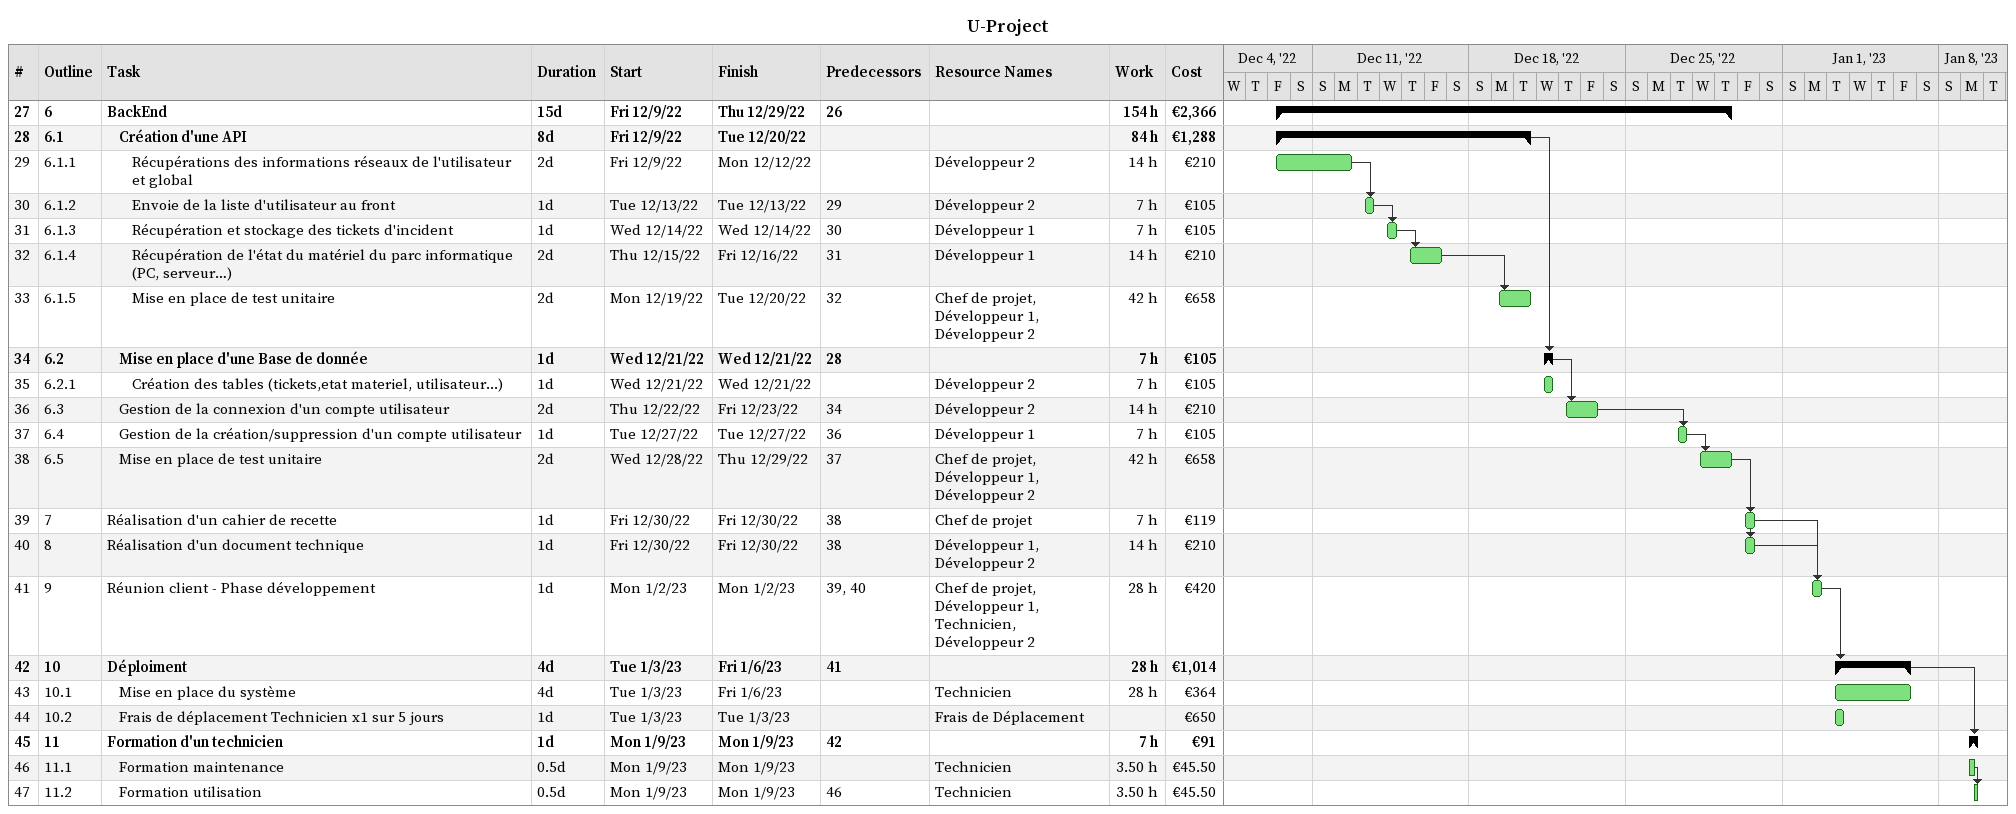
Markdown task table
U-Project

| ID | WBS | Task | Duration | Start | Finish | Predecessors | Resources | Work (h) | Cost (€) |
|---|---|---|---|---|---|---|---|---|---|
| 27 | 6 | **BackEnd** | 15d | 2022-12-09 | 2022-12-29 | 26 |  | 154 | 2366 |
| 28 | 6.1 | **Création d'une API** | 8d | 2022-12-09 | 2022-12-20 |  |  | 84 | 1288 |
| 29 | 6.1.1 | Récupérations des informations réseaux de l'utilisateur et global | 2d | 2022-12-09 | 2022-12-12 |  | Développeur 2 | 14 | 210 |
| 30 | 6.1.2 | Envoie de la liste d'utilisateur au front | 1d | 2022-12-13 | 2022-12-13 | 29 | Développeur 2 | 7 | 105 |
| 31 | 6.1.3 | Récupération et stockage des tickets d'incident | 1d | 2022-12-14 | 2022-12-14 | 30 | Développeur 1 | 7 | 105 |
| 32 | 6.1.4 | Récupération de l'état du matériel du parc informatique (PC, serveur…) | 2d | 2022-12-15 | 2022-12-16 | 31 | Développeur 1 | 14 | 210 |
| 33 | 6.1.5 | Mise en place de test unitaire | 2d | 2022-12-19 | 2022-12-20 | 32 | Chef de projet, Développeur 1, Développeur 2 | 42 | 658 |
| 34 | 6.2 | **Mise en place d'une Base de donnée** | 1d | 2022-12-21 | 2022-12-21 | 28 |  | 7 | 105 |
| 35 | 6.2.1 | Création des tables (tickets,etat materiel, utilisateur...) | 1d | 2022-12-21 | 2022-12-21 |  | Développeur 2 | 7 | 105 |
| 36 | 6.3 | Gestion de la connexion d'un compte utilisateur | 2d | 2022-12-22 | 2022-12-23 | 34 | Développeur 2 | 14 | 210 |
| 37 | 6.4 | Gestion de la création/suppression d'un compte utilisateur | 1d | 2022-12-27 | 2022-12-27 | 36 | Développeur 1 | 7 | 105 |
| 38 | 6.5 | Mise en place de test unitaire | 2d | 2022-12-28 | 2022-12-29 | 37 | Chef de projet, Développeur 1, Développeur 2 | 42 | 658 |
| 39 | 7 | Réalisation d'un cahier de recette | 1d | 2022-12-30 | 2022-12-30 | 38 | Chef de projet | 7 | 119 |
| 40 | 8 | Réalisation d'un document technique | 1d | 2022-12-30 | 2022-12-30 | 38 | Développeur 1, Développeur 2 | 14 | 210 |
| 41 | 9 | Réunion client - Phase développement | 1d | 2023-01-02 | 2023-01-02 | 39, 40 | Chef de projet, Développeur 1, Technicien, Développeur 2 | 28 | 420 |
| 42 | 10 | **Déploiment** | 4d | 2023-01-03 | 2023-01-06 | 41 |  | 28 | 1014 |
| 43 | 10.1 | Mise en place du système | 4d | 2023-01-03 | 2023-01-06 |  | Technicien | 28 | 364 |
| 44 | 10.2 | Frais de déplacement Technicien x1 sur 5 jours | 1d | 2023-01-03 | 2023-01-03 |  | Frais de Déplacement |  | 650 |
| 45 | 11 | **Formation d'un technicien** | 1d | 2023-01-09 | 2023-01-09 | 42 |  | 7 | 91 |
| 46 | 11.1 | Formation maintenance | 0.5d | 2023-01-09 | 2023-01-09 |  | Technicien | 3.50 | 45.50 |
| 47 | 11.2 | Formation utilisation | 0.5d | 2023-01-09 | 2023-01-09 | 46 | Technicien | 3.50 | 45.50 |
